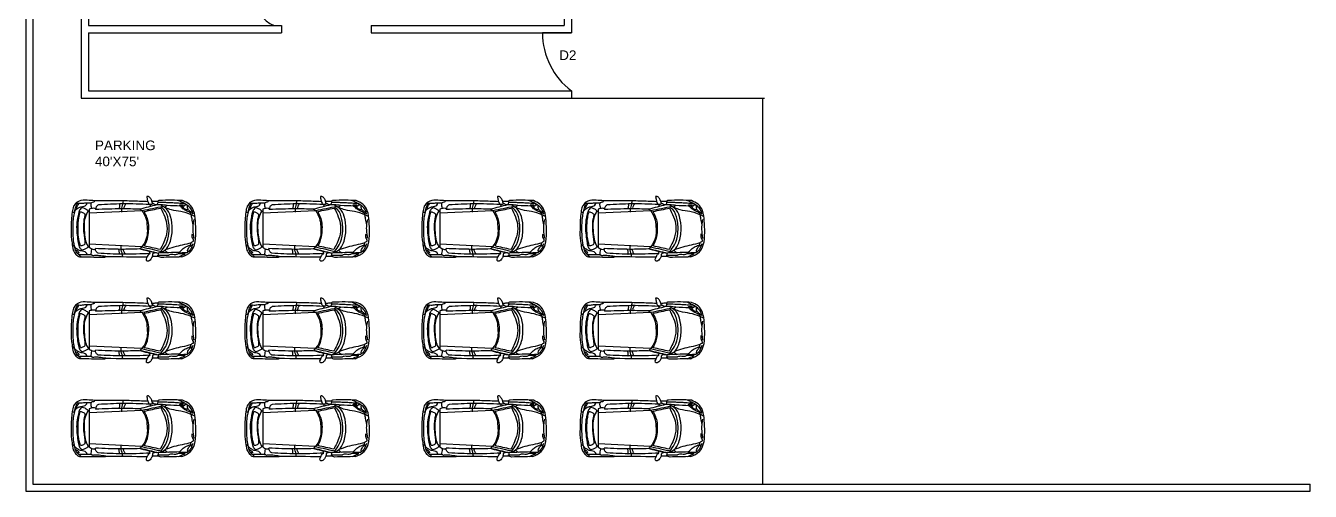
# Model space of a CAD drawing. Header units: inches. Extents: x 677 to 5195, y 405 to 5099.
# Drawn here: x 677 to 2273, y 405 to 984 of the extents above; entities that cross this region are included whole.
import ezdxf

# ---------------------------------------------------------------- set-up
doc = ezdxf.new("R2010")
doc.units = ezdxf.units.IN
doc.header["$MEASUREMENT"] = 0
doc.layers.add('door', color=180, linetype='Continuous')
doc.layers.add('text', color=240, linetype='Continuous')
doc.styles.get("Standard").update_dxf_attribs({"font": 'arial.ttf'})

# ---------------------------------------------------------------- blocks, each defined once
blk = doc.blocks.new('suzuki top')
at = {"color": 7, "linetype": 'Continuous', "lineweight": 25, "ltscale": 6}
for p, q in [((14583.9, 514.5), (14571.2, 514.4)), ((14602.7, 504.7), (14664, 501.7)), ((14602.3, 462.7), (14664, 465.4))]:
    blk.add_line(p, q, dxfattribs=at)
blk.add_arc((14658.7, 451), 1.26, 100.5515, 182.0449, dxfattribs=at)
for points in [[(14555.8, 516.5), (14545.7, 510.4), (14541.3, 502.4), (14539.6, 487.9), (14540.1, 474.4), (14542.2, 462.7), (14547.4, 454.9), (14555, 450.8)], [(14543.1, 501.2), (14544.5, 505.1), (14546.2, 508.2), (14549.9, 511.6)], [(14548.9, 510.8), (14549.2, 509.1), (14548.2, 506.5), (14545.5, 503.6), (14543.7, 503)], [(14557.6, 511.9), (14558.7, 511.3), (14557.5, 509.7), (14553.2, 505.8), (14547.9, 503.3), (14545.4, 502.3)], [(14549.9, 511.6), (14557.6, 511.9)], [(14559.4, 516.6), (14556.3, 514.8), (14553.3, 513.6), (14551.9, 512.9)], [(14551.9, 512.9), (14560.3, 512.9)], [(14555.8, 516.5), (14568.2, 516.8), (14580, 517)], [(14558.7, 511.1), (14583.7, 511.9)], [(14560.3, 512.9), (14561.9, 513.6), (14563.5, 513.9), (14569.1, 513.8), (14571.2, 514.4)], [(14583.7, 511.9), (14575.7, 508.7), (14569.9, 499.9), (14567.1, 484.2), (14569, 469.3), (14574.4, 460), (14577.8, 457.6)], [(14580.4, 509.9), (14574.8, 502.2), (14571, 488.9), (14571.7, 472.9), (14576.9, 461.1), (14580.6, 458.2)], [(14575.7, 508.6), (14574.1, 510.2), (14571.9, 511.5)], [(14602.7, 504.7), (14578.6, 510.3)], [(14580, 517), (14582.4, 516.5), (14583.7, 515.3), (14583.9, 514.5)], [(14583.3, 515.9), (14590.4, 515.9)], [(14583.7, 511.9), (14583.7, 514.5)], [(14604.4, 506.7), (14583.7, 511.9)], [(14585.2, 512.2), (14605.3, 507.2)], [(14585.3, 511.5), (14588.2, 512), (14590, 513), (14590.2, 513.5)], [(14590.2, 513.5), (14590.4, 515.9), (14592.2, 519.2), (14594.1, 521.1), (14595.9, 521.5), (14596.7, 521.1)], [(14593, 512.5), (14625.3, 513.3), (14653.4, 512.2)], [(14620.5, 513.3), (14621.8, 513), (14622.9, 511.4), (14623.5, 509.9), (14623.9, 508.1), (14623.5, 507.6)], [(14673.5, 516.3), (14661.3, 516.5), (14651.1, 516.6), (14646.6, 516.6), (14645, 516.3), (14644.7, 516)], [(14644.7, 516), (14652.2, 515), (14657.8, 514.9), (14659.8, 515.1)], [(14653.4, 512.2), (14655.9, 510), (14656.8, 506.7)], [(14660.9, 514.2), (14660.2, 514.6), (14659.8, 515.1)], [(14676.5, 513.8), (14670.5, 513.5), (14666.2, 513.7), (14661.8, 513.9), (14660.9, 514.2)], [(14666.2, 513.7), (14667.3, 511.6), (14670.1, 510.1), (14673.4, 509.5), (14676.7, 508), (14679.9, 505.8), (14681.4, 503.8)], [(14672.6, 508.2), (14672.4, 509), (14672.6, 509.7)], [(14678.9, 453.1), (14682.1, 457.4), (14683.8, 464.2), (14684.7, 473.2), (14685, 484.8), (14684.9, 493.7), (14684, 500.1), (14682.5, 508.6), (14679.4, 513.5), (14676.6, 515.9), (14673.5, 516.3)], [(14681.2, 464.1), (14682.5, 470.8), (14683.1, 479.3), (14683, 489.8), (14682.2, 499.5), (14681.3, 504.1), (14679.6, 509.7), (14676.5, 513.7), (14673.5, 516.3)], [(14680.4, 507.9), (14678.4, 508.9), (14677.1, 510), (14676.1, 511.2), (14676.1, 512.2)], [(14676.1, 512.2), (14677.2, 512.2), (14678.2, 511.8)], [(14541.7, 494.9), (14542.4, 489.7), (14542.9, 483), (14542.3, 476.1), (14541.7, 472.7)], [(14542.3, 498.2), (14542.2, 497.2), (14543, 495.4), (14543.5, 494.4), (14543.6, 489.4)], [(14544.8, 503.3), (14545.4, 502.2), (14545, 499.9), (14542.3, 498.2)], [(14545.1, 500.1), (14555.5, 502.7), (14565.1, 504.9), (14575.2, 508.3)], [(14580.6, 459.4), (14573.3, 480.3), (14574.7, 493), (14577.8, 501.1), (14581.1, 507.8)], [(14581.1, 507.8), (14599.7, 503.7)], [(14599.7, 503.7), (14595.4, 492.7), (14594.6, 484), (14595.1, 474.8), (14597.3, 468.6), (14599.8, 463.5)], [(14602.3, 462.7), (14598, 471.1), (14596.4, 481), (14596.5, 491.3), (14600, 500.9), (14604.4, 506.7)], [(14605.3, 507.2), (14626.6, 507.6), (14656.8, 506.7)], [(14656.6, 507.9), (14659.5, 507.9), (14664, 505.6)], [(14664, 503.9), (14666.7, 506.1), (14669.7, 507.8), (14672.5, 508.6)], [(14664, 460.8), (14664, 505.6)], [(14665.2, 462.8), (14668.7, 470.7), (14670, 479.7), (14669.3, 490.9), (14667.5, 499.7), (14665, 504.8)], [(14669.2, 466.2), (14668.9, 466.9), (14668.9, 468.1), (14669.4, 470), (14670.4, 476), (14670.6, 482.7), (14670, 490.5), (14669.1, 496.7), (14668.9, 498.9), (14668.9, 501)], [(14668.9, 501), (14669.1, 501.5), (14670.7, 502.7), (14672.6, 503.5), (14673.7, 503.7), (14674.2, 503.5)], [(14672.4, 458.8), (14674.5, 461), (14676.2, 465.2), (14677.6, 471.2), (14678.6, 481.5), (14678, 491.1), (14676.8, 500), (14674.9, 505.9), (14672.6, 508.2)], [(14681.4, 503.8), (14682.7, 503), (14683.6, 503.1)], [(14540.6, 469.5), (14544.9, 467.4), (14557, 463.6), (14568.1, 461.5), (14574.6, 459.1), (14577.9, 457.5), (14580.2, 456), (14580.5, 455.7)], [(14542.6, 478.9), (14544.1, 472), (14544.9, 467.4)], [(14542.9, 466), (14546.1, 459.3), (14550.4, 455.5)], [(14542.9, 466), (14543.7, 465.7), (14545.2, 464.3), (14546.7, 463), (14548.3, 461.6), (14549.3, 457.9)], [(14544.9, 467.4), (14545.7, 464.9)], [(14545.7, 464.9), (14550.1, 463), (14553.7, 460.9), (14557.4, 457.5), (14558.7, 455.5)], [(14674.5, 464.3), (14674.1, 463.9), (14672.6, 464.1), (14669.2, 466.2)], [(14683.8, 464.3), (14682.2, 464.4), (14681.2, 464.1)], [(14549.3, 457.9), (14549.2, 457.2), (14548.7, 456.8)], [(14555, 457.7), (14553.5, 459.7), (14551.4, 460.7), (14548.9, 461.1)], [(14550.2, 455.6), (14551.2, 456.1), (14552.7, 456.1)], [(14550.4, 455.5), (14554.9, 453.1), (14559.4, 451)], [(14552.7, 456.1), (14553.1, 456.9), (14553.4, 457.2)], [(14553.4, 457.2), (14557.6, 457.2)], [(14558.7, 455.5), (14553.9, 455.5)], [(14555, 450.8), (14567.8, 450.3), (14581.9, 450.6)], [(14557.6, 457.2), (14573.2, 456.5)], [(14573.2, 456.5), (14576.2, 458.4)], [(14573.2, 456.5), (14580.5, 455.7), (14585.1, 455.7), (14587.6, 455.2), (14590.3, 453.7)], [(14577.8, 457.6), (14602.3, 462.7)], [(14599.8, 463.5), (14580.6, 459.4)], [(14581.9, 450.6), (14583.6, 451.1), (14584, 452.3), (14584.2, 454.2), (14585, 455.7)], [(14583.9, 451.8), (14588.4, 451.9), (14590.7, 451.9)], [(14585, 455.7), (14605.1, 460.8)], [(14590.3, 453.7), (14590.6, 454.9), (14592.5, 455.3), (14593.5, 455.4)], [(14590.3, 453.7), (14591.4, 449.9), (14593.6, 446.7), (14595, 445.8), (14596.8, 446)], [(14592.7, 455.3), (14592.9, 456.6), (14593.5, 457.9)], [(14593.5, 455.4), (14625, 454.6), (14653.2, 455.7)], [(14596.8, 446), (14596.2, 449.9), (14594.9, 453.6), (14593.5, 455.4)], [(14595.7, 452), (14615, 451.3), (14634.1, 451), (14657.4, 450.9)], [(14605.1, 460.8), (14603.2, 461.9), (14602.3, 462.7)], [(14605.1, 460.8), (14626.3, 460.4), (14656.5, 461.2)], [(14620.2, 454.6), (14621.5, 454.9), (14622.6, 456.5), (14623.3, 458), (14623.6, 459.8), (14623.2, 460.4)], [(14624.5, 451.1), (14625.4, 456.3), (14626.2, 459.7), (14626.4, 461.8), (14626.4, 464.2)], [(14653.2, 455.7), (14655.7, 457.9), (14656.5, 461.2)], [(14656.4, 460), (14659.3, 459.7), (14664, 460.8)], [(14657.4, 450.9), (14666.2, 450.4), (14675.8, 451.3), (14678.9, 453.1)], [(14661, 452.8), (14659.1, 452.2), (14658.4, 452.2)], [(14660.9, 459.9), (14661.5, 457.1), (14661.5, 453.9), (14661, 452.8)], [(14661.4, 453.7), (14669.5, 453.8), (14674.6, 454.3), (14677.5, 454), (14679.3, 453.9)], [(14672.4, 458.8), (14669.2, 459.8), (14665.7, 462.3), (14664, 463.9)], [(14672.7, 457.9), (14669.9, 457.3), (14667.7, 456.2), (14666.3, 453.5)], [(14672.7, 457.9), (14672.4, 458.8)], [(14681.2, 464.1), (14679.4, 461.1), (14677, 459.4), (14673.9, 458.1), (14672.7, 457.9)], [(14680.3, 459.4), (14679.1, 459.2), (14677.9, 457.8), (14677.1, 456.2), (14676, 454.2)], [(14677.4, 454), (14679.7, 457.7), (14681.2, 464.1)]]:
    blk.add_spline(points, degree=3, dxfattribs=at)
for points, knots in [([(14596.7, 521.1), (14596.9, 520.9), (14597.7, 520), (14596.6, 517), (14595.4, 515), (14594.5, 512.8), (14593.6, 512.9), (14593.2, 512.6), (14593, 512.5)], [0, 0, 0, 0, 0.740303, 3.635694, 7.885888, 8.970045, 9.660131, 10.34834, 10.34834, 10.34834, 10.34834]), ([(14593, 512.5), (14593.1, 512.1), (14593.2, 511.3), (14593.6, 510.5), (14593.8, 510.1)], [0.161086, 0.161086, 0.161086, 0.161086, 1.309064, 2.739967, 2.739967, 2.739967, 2.739967]), ([(14624.9, 516.1), (14625, 514.6), (14625.4, 512), (14626.6, 508.7), (14626.7, 506), (14626.6, 504.5), (14626.6, 503.8)], [0.697947, 0.697947, 0.697947, 0.697947, 5.272089, 8.72598, 10.896394, 13.248995, 13.248995, 13.248995, 13.248995]), ([(14629.1, 513.3), (14629, 513.2), (14628.7, 512.6), (14628.8, 511.2), (14629, 509.6), (14629.2, 507.9), (14630.1, 507.6), (14630.3, 507.6)], [1.099039, 1.099039, 1.099039, 1.099039, 1.349015, 3.223964, 4.866104, 6.749031, 7.408163, 7.408163, 7.408163, 7.408163]), ([(14661.2, 507.7), (14661.4, 508.9), (14661.8, 510.8), (14662.1, 512.9), (14661.8, 513.9)], [0, 0, 0, 0, 2.862768, 5.90438, 5.90438, 5.90438, 5.90438]), ([(14674.2, 503.5), (14675.1, 500), (14676.8, 493.5), (14677, 482.4), (14676.7, 472.7), (14675.1, 466.4), (14674.5, 464.3)], [0.390134, 0.390134, 0.390134, 0.390134, 11.100088, 20.61141, 33.467195, 40.066296, 40.066296, 40.066296, 40.066296]), ([(14552.8, 454.2), (14555.2, 454.1), (14558.7, 454), (14564.2, 453.6), (14569.1, 453.4), (14575.6, 453), (14580.4, 452.9), (14583.6, 453.1), (14584, 453.2)], [0, 0, 0, 0, 7.059353, 10.569108, 16.602063, 21.77478, 29.849086, 31.229924, 31.229924, 31.229924, 31.229924]), ([(14628.8, 454.7), (14628.8, 454.7), (14628.4, 455.3), (14628.6, 456.7), (14628.8, 458.4), (14629, 460.1), (14629.8, 460.3), (14630, 460.4)], [1.099039, 1.099039, 1.099039, 1.099039, 1.349015, 3.223964, 4.866104, 6.749031, 7.408163, 7.408163, 7.408163, 7.408163])]:
    blk.add_open_spline(points, degree=3, knots=knots, dxfattribs=at)
blk.add_open_spline([(14644.7, 516), (14628.5, 516.1), (14612.3, 516.2), (14596.1, 516.3)], degree=3, dxfattribs=at)

msp = doc.modelspace()

# ---------------------------------------------------------------- linework, layer by layer
for p, q in [((677.2, 3957.2), (677.2, 405.2)), ((686.2, 3948.2), (686.2, 414.2)), ((746.2, 3888.2), (746.2, 894.2)), ((1355.2, 2118.2), (1355.2, 975.2)), ((755.2, 1164.2), (755.2, 984.2)), ((1346.2, 1101.2), (1346.2, 984.2)), ((755.2, 984.2), (995.2, 984.2)), ((755.2, 975.2), (995.2, 975.2)), ((755.2, 975.2), (755.2, 903.2)), ((995.2, 984.2), (995.2, 975.2)), ((1106.2, 984.2), (1346.2, 984.2)), ((1106.2, 984.2), (1106.2, 975.2)), ((1106.2, 975.2), (1355.2, 975.2)), ((746.2, 894.2), (1595.2, 894.2)), ((755.2, 903.2), (1355.2, 903.2)), ((1355.2, 903.2), (1355.2, 894.2)), ((1592.7, 894.2), (1592.7, 414.2)), ((677.2, 405.2), (2273.2, 405.2)), ((686.2, 414.2), (2273.2, 414.2)), ((2273.2, 405.2), (2273.2, 414.2))]:
    msp.add_line(p, q)
at = {"layer": 'door'}
msp.add_line((1355.2, 975.2), (1319.2, 975.2), dxfattribs=at)
for centre, radius, end in [((1001.5, 1020.2), 39.3, 246.3249), ((1409.2, 975.2), 90, 233.1301)]:
    msp.add_arc(centre, radius, 180, end, dxfattribs=at)

# ---------------------------------------------------------------- block references
at = {"xscale": 1.065634246947754, "yscale": 1.065634246947754, "zscale": 1.065634246947754, "rotation": 180}
for p in [(16382.5, 1247), (16598.2, 1247), (16818.2, 1247), (17014.7, 1247), (16382.5, 1120.5), (16598.2, 1120.5), (16818.2, 1120.5), (17014.7, 1120.5), (16382.5, 998.8), (16598.2, 998.8), (16818.2, 998.8), (17014.7, 998.8)]:
    msp.add_blockref('suzuki top', p, dxfattribs=at)

# ---------------------------------------------------------------- texts
at = {"layer": 'text', "char_height": 12, "attachment_point": 1}
for s, width, insert in [('D2', 17, (1340, 953.5)), ("PARKING\\P40'X75'", 562.591, (763.2, 841.4))]:
    msp.add_mtext_dynamic_manual_height_columns(s, width=width, gutter_width=1, heights=[0], dxfattribs=dict(at, insert=insert))

doc.saveas('drawing.dxf')
